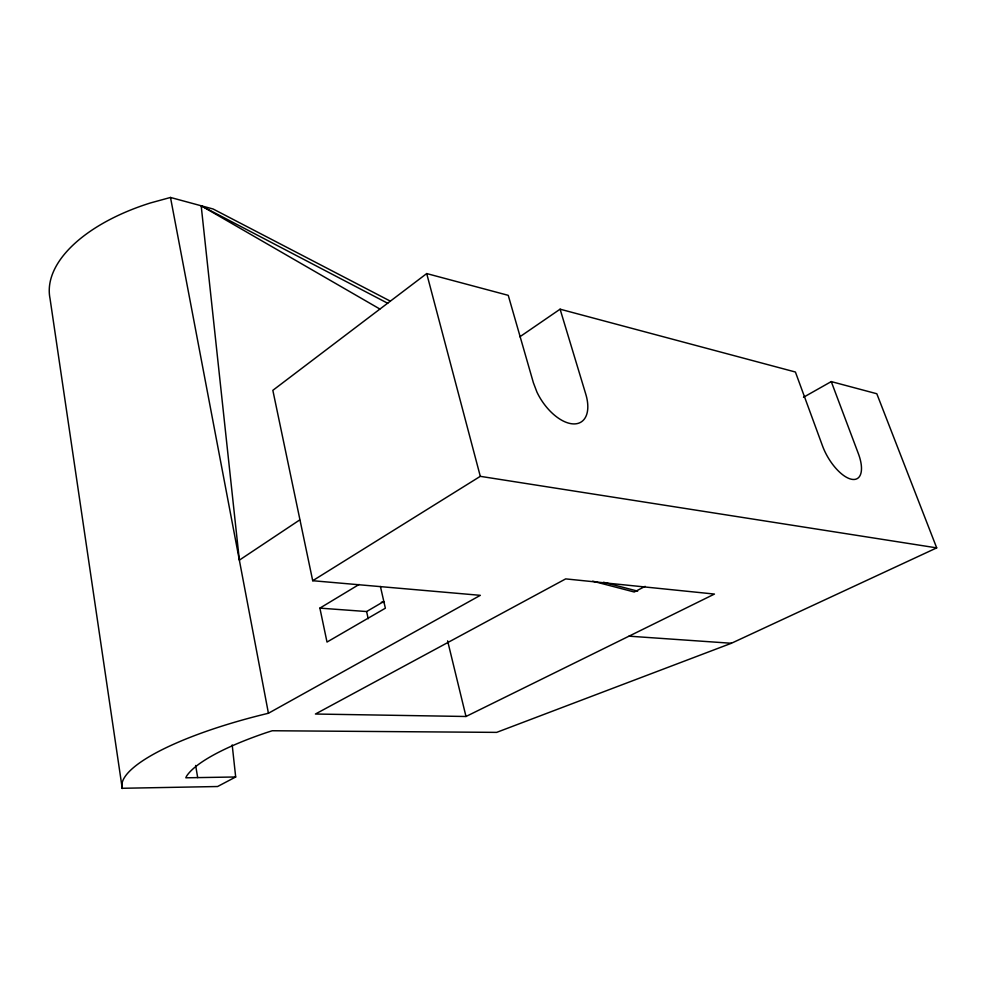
<?xml version="1.0" encoding="UTF-8"?>
<svg xmlns="http://www.w3.org/2000/svg" width="986" height="986" viewBox="0 0 986 986"><rect width="100%" height="100%" fill="white"/><g stroke="black" fill="none" stroke-linecap="round" stroke-linejoin="round"><path stroke-width="1.48" d="M519.869 336.781L560.097 309.185L585.783 394.19A39.502 21.482 56.8 0 1 573.285 423.906A39.502 21.482 56.8 0 1 536.926 392.071L533.389 382.753L508.246 295.344L426.704 273.566L272.839 390.333L312.71 580.717L480.33 595.334L268.426 713.26A174.436 42.139 -12.2 0 0 122.116 788.282L217.586 786.52L235.679 776.98L232.191 744.935M299.621 520.004L239.351 560.147L201.181 205.778L170.492 197.459L150.513 202.931A151.893 77.574 -10.3 0 0 50.027 298.548L122.264 788.541M312.71 580.717L480.305 476.337L936.7 547.883L876.813 393.747L831.26 381.594L803.504 397.272M380.411 586.46L385.366 608.202L327.007 642.059L319.883 608.128L359.114 584.451M319.883 608.128L366.607 611.542L383.64 601.583M645.164 586.362L634.245 591.994L592.734 581.161M465.996 716.489L714.456 594.065L565.681 578.893L315.421 714.024L465.996 716.489L447.607 640.875M235.679 776.98L185.799 777.806L186.576 776.155A156.244 37 -12.6 0 1 266.454 732.61L272.259 730.749L496.648 732.376L731.39 643.266L936.7 547.883M628.994 636.167L731.39 643.266M381.348 602.212L384.404 602.458M603.543 582.258L637.659 591.132M560.097 309.185L795.406 372.018L822.497 445.869A33.08 14.543 59.5 0 0 851.362 479.221A33.08 14.543 59.5 0 0 858.387 453.708L831.26 381.594M379.844 309.012L201.181 205.778L213.124 209.007L390.333 301.149M201.181 205.778L387.732 303.281M426.704 273.566L480.305 476.337M366.607 611.542L368.209 618.74M170.492 197.459L268.426 713.26M195.647 765.469L197.681 777.609"/></g></svg>
